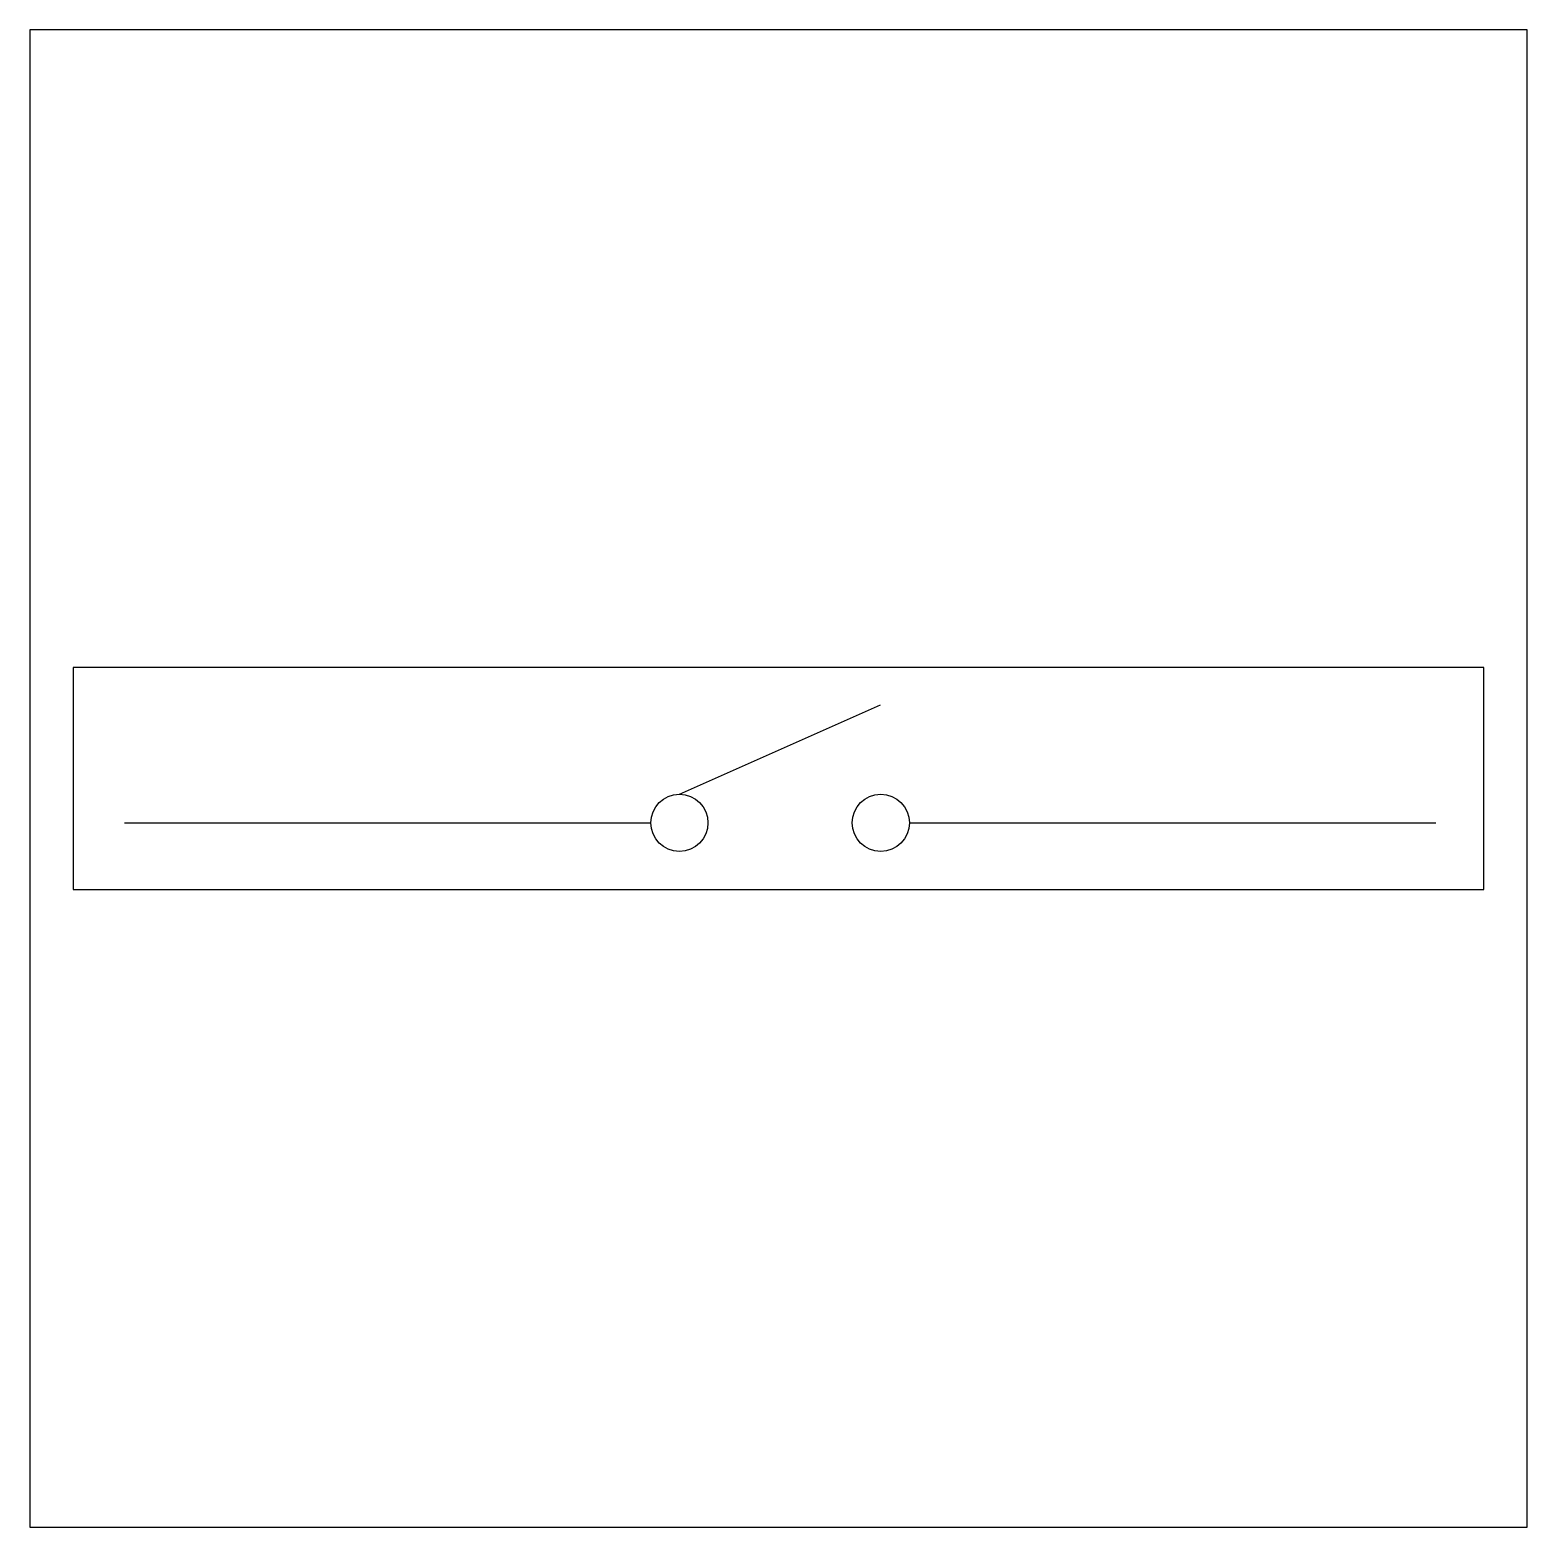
# Model space of a CAD drawing. Header units: millimetres. Extents: x 0 to 1000, y 0 to 1000.
import ezdxf

# ---------------------------------------------------------------- set-up
doc = ezdxf.new("R2010")
doc.units = ezdxf.units.MM
doc.layers.get('0').update_dxf_attribs({"color": 2})
doc.layers.add('1', color=1, linetype='Continuous')
doc.layers.add('3', color=7, linetype='Continuous')

msp = doc.modelspace()

# ---------------------------------------------------------------- linework, layer by layer
at = {"color": 2}
msp.add_lwpolyline([(0, 0), (1000, 0), (1000, 1000), (0, 1000)], close=True, dxfattribs=at)
at = {"layer": '1', "color": 1}
for p, q in [((28.9, 574.1), (28.9, 425.9)), ((971.1, 574.1), (28.9, 574.1)), ((971.1, 425.9), (971.1, 574.1)), ((28.9, 425.9), (971.1, 425.9))]:
    msp.add_line(p, q, dxfattribs=at)
at = {"layer": '3'}
for p, q in [((433.8, 489.5), (568.2, 549.3)), ((63.2, 470.4), (414.7, 470.4)), ((587.4, 470.4), (939.1, 470.4))]:
    msp.add_line(p, q, dxfattribs=at)
for centre in [(433.8, 470.4), (568.3, 470.4)]:
    msp.add_circle(centre, 19.1, dxfattribs=at)

doc.saveas('drawing.dxf')
